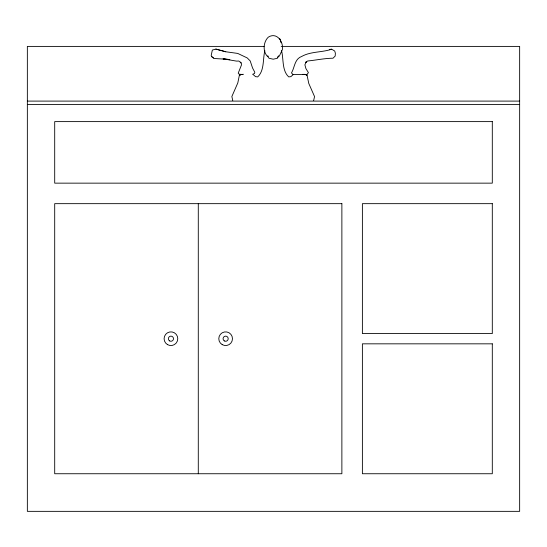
<?xml version="1.0" encoding="UTF-8"?>
<svg xmlns="http://www.w3.org/2000/svg" width="547" height="547" viewBox="0 0 547 547"><rect width="100%" height="100%" fill="white"/><g stroke="black" fill="none" stroke-linecap="round" stroke-linejoin="round"><path stroke-width="0.82" d="M264.864 50.686C262.676 59.124 264.57 70.556 257.692 76.901L255.552 76.648L253.405 74.782M240.304 74.495L239.401 75.124L237.801 82.946L231.86 96.518L232.762 100.573M313.65 100.573L314.546 96.566L308.781 83.459L307.031 75.13L306.108 74.495L292.987 74.556L291.496 72.929C294.751 67.363 294.505 59.021 301.664 56.464C310.792 51.315 321.903 52.587 331.66 49.216L334.723 51.049L335.373 53.175L335.195 56.047L333.02 58.208C324.48 58.303 315.995 60.191 307.619 60.99L305.698 62.536L306.204 61.784L304.891 64.826L305.903 68.553L308.433 72.669L306.935 74.522L306.088 74.529M278.594 55.753L277.445 58.242L273.206 59.206L268.96 58.242L267.818 55.753M293.001 74.782L290.86 76.648L288.72 76.901C281.842 70.556 283.736 59.124 281.548 50.686M240.728 74.495L239.641 75.124L242.068 74.276M239.401 75.124L240.707 74.556M277.302 57.332L279.339 56.067L282.423 49.545C283.558 41.593 276.707 31.788 268.276 37.169C263.237 42.057 262.457 51.815 267.873 56.84M242.068 74.495L243.504 74.276M252.523 74.344L254.546 73.462L254.799 72.231L252.57 68.026L250.205 60.922L247.217 57.927L237.726 53.421L225.747 51.767L215.887 49.1L212.339 50.078L211.197 55.473L211.559 56.491L214.212 58.502L227.661 59.295L229.836 59.698L223.087 58.837L236.441 61.1L238.854 61.052L241.042 62.878L240.55 62.112L241.494 63.944L241.432 65.059L238.212 73.189L239.06 74.112L240.892 74.385M329.561 49.394L331.66 49.216M264.098 46.399L27.35 46.399L27.35 511.349L519.65 511.349L519.65 46.399L281.192 46.399M27.35 101.099L519.65 101.099M27.35 104.518L519.65 104.518M302.901 74.276L304.344 74.495M304.344 74.276L307.031 75.13L305.677 74.495M215.887 49.1L225.747 51.767M211.559 56.491L213.412 58.078M280.392 39.828L279.517 38.324M281.226 42.741L280.44 41.257L280.693 41.763M198.287 203.662L198.287 473.743M492.3 121.612L54.7 121.612L54.7 183.149L492.3 183.149L492.3 121.612M341.875 203.662L54.7 203.662L54.7 473.743L341.875 473.743L341.875 203.662M492.3 203.662L362.387 203.662L362.387 333.574L492.3 333.574L492.3 203.662M492.3 343.831L362.387 343.831L362.387 473.743L492.3 473.743L492.3 343.831M167.519 344.631A6.837 6.837 0 0 0 177.775 338.702A6.837 6.837 0 0 0 167.519 332.781A6.837 6.837 0 0 0 167.519 344.631M222.219 344.631A6.837 6.837 0 0 0 232.475 338.702A6.837 6.837 0 0 0 222.219 332.781A6.837 6.837 0 0 0 222.219 344.631M169.659 340.925A2.564 2.564 0 0 0 173.502 338.702A2.564 2.564 0 0 0 169.659 336.487A2.564 2.564 0 0 0 169.659 340.925M224.352 340.925A2.564 2.564 0 0 0 228.202 338.702A2.564 2.564 0 0 0 224.352 336.487A2.564 2.564 0 0 0 224.352 340.925"/></g></svg>
